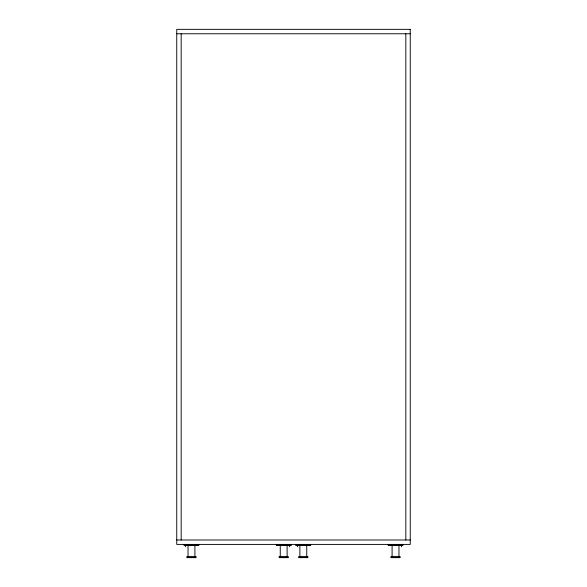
<?xml version="1.0" encoding="UTF-8"?>
<svg xmlns="http://www.w3.org/2000/svg" width="587" height="587" viewBox="0 0 587 587"><rect width="100%" height="100%" fill="white"/><g stroke="black" fill="none" stroke-linecap="round" stroke-linejoin="round"><path stroke-width="0.88" d="M176.753 33.767L410.247 33.767M176.753 539.989L410.247 539.989M184.113 544.897L198.024 544.897M276.719 544.897L276.58 545.389M276.969 544.897L291.049 544.897M295.951 544.897L310.031 544.897M310.281 544.897L310.42 545.389M388.976 544.897L402.887 544.897M186.805 556.425L196.131 556.425M279.03 556.425L288.349 556.425M298.651 556.425L307.97 556.425M390.869 556.425L400.195 556.425M186.805 557.408L196.131 557.408M279.03 557.408L288.349 557.408M298.651 557.408L307.97 557.408M390.869 557.408L400.195 557.408M188.038 557.525L194.906 557.525M280.256 557.525L287.124 557.525M299.876 557.525L306.744 557.525M392.094 557.525L398.962 557.525M187.055 557.65L195.889 557.65M279.273 557.65L288.107 557.65M298.893 557.65L307.727 557.65M391.111 557.65L399.945 557.65M405.83 33.767L405.83 539.989M402.887 544.406L402.887 545.389L388.176 545.389L388.176 544.406M402.645 544.897L402.645 545.389M402.491 544.406L402.491 545.389M402.388 544.897L402.388 545.389M401.42 544.413L401.42 546.849M399.453 544.406L399.453 545.389M399.358 544.897L399.358 545.389M398.962 556.425L398.962 545.14L392.094 545.14L392.094 556.425M395.528 544.406L395.528 545.389M395.433 544.897L395.433 545.389M390.45 544.897L390.45 545.389M390.377 544.406L390.377 545.389M388.418 544.897L388.418 545.389M310.67 544.406L310.67 545.389L295.951 545.389L295.951 544.406M308.461 544.406L308.395 545.389M306.744 556.425L306.744 545.14L299.876 545.14L299.876 556.425M303.406 544.897L303.406 545.389M303.31 544.406L303.31 545.389M299.48 544.897L299.48 545.389M299.385 544.406L299.385 545.389M297.426 544.413L297.426 546.849M296.45 544.897L296.45 545.389M296.354 544.406L296.354 545.389M296.2 544.897L296.2 545.389M291.049 544.406L291.049 545.389L276.33 545.389L276.33 544.406M290.8 544.897L290.8 545.389M290.646 544.406L290.646 545.389M290.55 544.897L290.55 545.389M289.574 544.413L289.574 546.849M287.615 544.406L287.615 545.389M287.52 544.897L287.52 545.389M287.124 556.425L287.124 545.14L280.256 545.14L280.256 556.425M283.69 544.406L283.69 545.389M283.594 544.897L283.594 545.389M278.539 544.406L278.605 545.389M198.832 544.406L198.824 545.389L184.113 545.389L184.113 544.406M198.582 544.897L198.582 545.389M196.623 544.406L196.623 545.389M196.55 544.897L196.55 545.389M194.906 556.425L194.906 545.14L188.038 545.14L188.038 556.425M191.472 544.406L191.567 545.389M187.642 544.897L187.642 545.389M187.547 544.406L187.547 545.389M185.58 544.413L185.58 546.849M184.509 544.406L184.612 545.389M184.355 544.897L184.355 545.389M181.17 33.767L181.17 539.989M410.247 29.35L176.753 29.35L176.753 544.406L410.247 544.406L410.247 29.35"/></g></svg>
